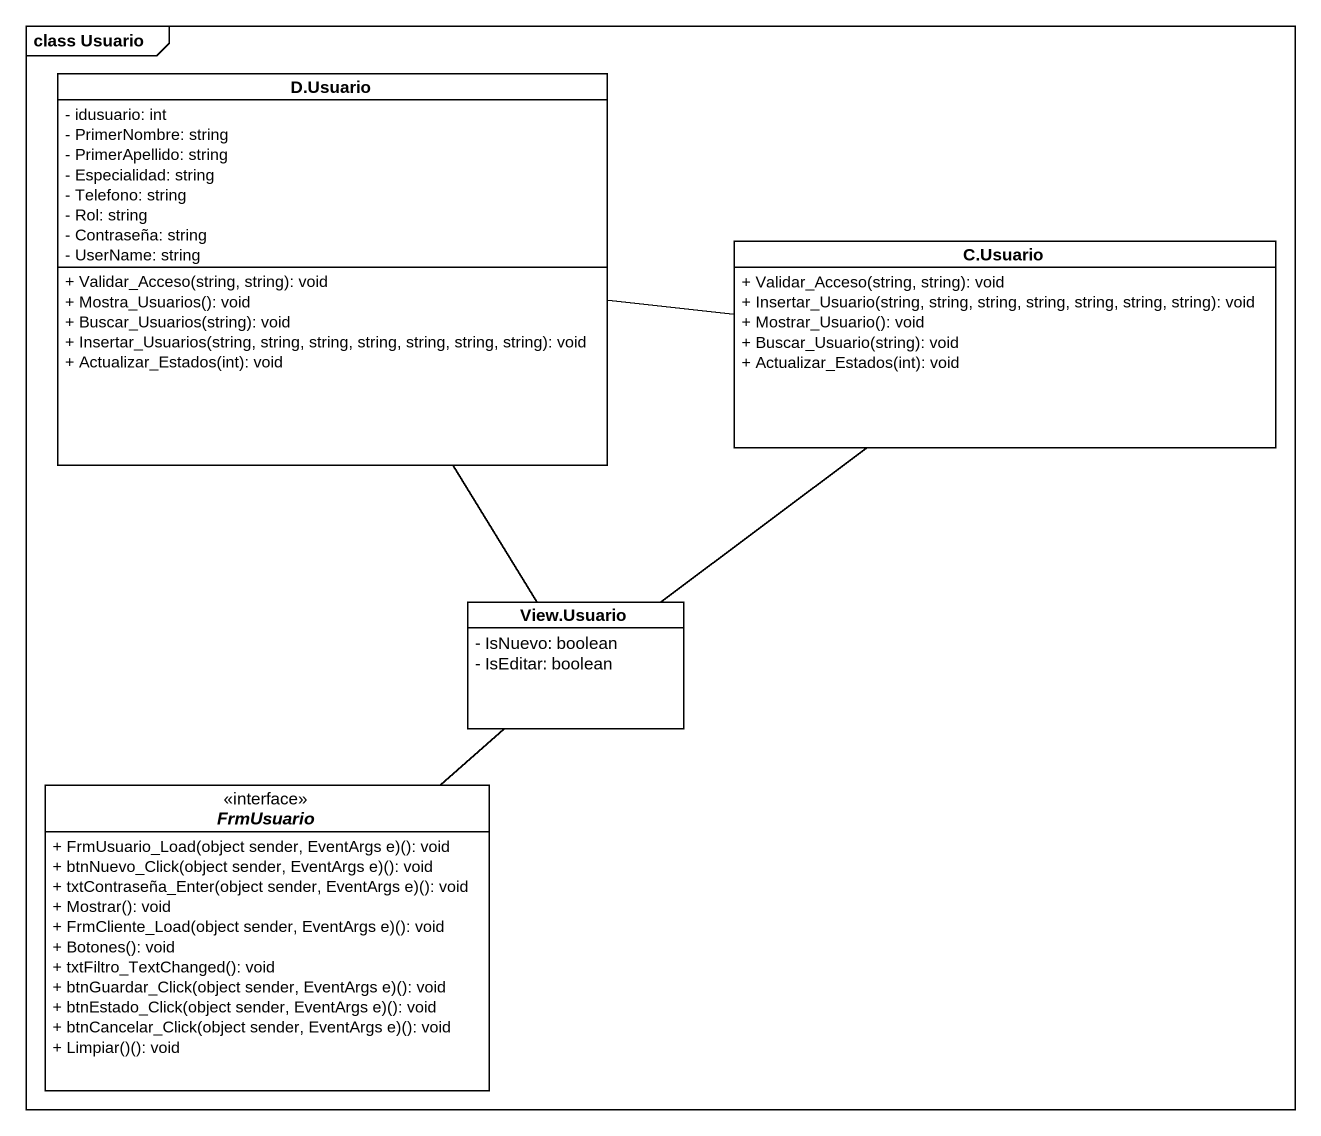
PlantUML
@startuml
mainframe class Usuario
hide circle
hide empty members
skinparam classAttributeIconSize 0
class "D.Usuario" as D_Usuario {
  - idusuario: int
  - PrimerNombre: string
  - PrimerApellido: string
  - Especialidad: string
  - Telefono: string
  - Rol: string
  - Contraseña: string
  - UserName: string
  + Validar_Acceso(string, string): void
  + Mostra_Usuarios(): void
  + Buscar_Usuarios(string): void
  + Insertar_Usuarios(string, string, string, string, string, string, string): void
  + Actualizar_Estados(int): void
}
class "C.Usuario" as C_Usuario {
  + Validar_Acceso(string, string): void
  + Insertar_Usuario(string, string, string, string, string, string, string): void
  + Mostrar_Usuario(): void
  + Buscar_Usuario(string): void
  + Actualizar_Estados(int): void
}
class "View.Usuario" as View_Usuario {
  - IsNuevo: boolean
  - IsEditar: boolean
}
interface FrmUsuario {
  + FrmUsuario_Load(object sender, EventArgs e)(): void
  + btnNuevo_Click(object sender, EventArgs e)(): void
  + txtContraseña_Enter(object sender, EventArgs e)(): void
  + Mostrar(): void
  + FrmCliente_Load(object sender, EventArgs e)(): void
  + Botones(): void
  + txtFiltro_TextChanged(): void
  + btnGuardar_Click(object sender, EventArgs e)(): void
  + btnEstado_Click(object sender, EventArgs e)(): void
  + btnCancelar_Click(object sender, EventArgs e)(): void
  + Limpiar()(): void
}
D_Usuario -- View_Usuario
C_Usuario -left- D_Usuario
View_Usuario -up- C_Usuario
View_Usuario -- FrmUsuario
@enduml
